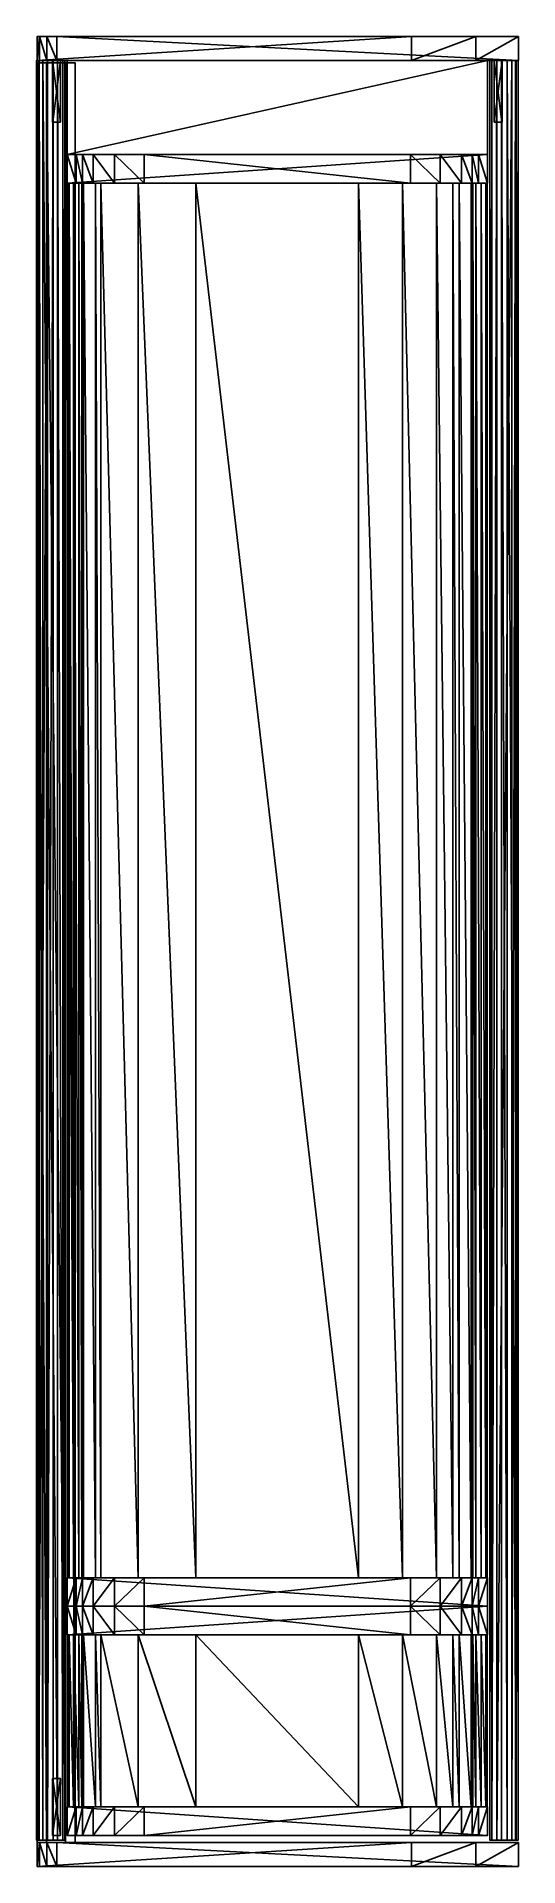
# Model space of a CAD drawing. Extents: x 0 to 101, y -385 to 0.
import ezdxf

# ---------------------------------------------------------------- set-up
doc = ezdxf.new("R2010")
doc.units = 0
doc.layers.add('CINZA', color=253, linetype='CONTINUOUS')

msp = doc.modelspace()

# ---------------------------------------------------------------- linework, layer by layer
at = {"layer": 'CINZA'}
for points in [[(0.08, 0), (0.08, 0, 60), (78.84, 0), (0.08, 0)], [(78.84, 0), (0.08, 0, 60), (92.34, 0, 13.5), (78.84, 0)], [(0.64, -5, 62.1), (0.64, 0, 62.1), (0.08, 0, 60), (0.64, -5, 62.1)], [(0.64, -5, 62.1), (0.08, 0, 60), (0.08, -5, 60), (0.64, -5, 62.1)], [(0.08, -5, 60), (0.08, 0, 60), (0.08, 0), (0.08, -5, 60)], [(0.08, -5, 60), (0.08, 0), (0.08, -5), (0.08, -5, 60)], [(0.08, 0), (0.08, -5), (78.84, 0), (0.08, 0)], [(78.84, 0), (0.08, -5), (78.84, -5), (78.84, 0)], [(2.18, -5, 63.64), (2.18, 0, 63.64), (0.64, 0, 62.1), (2.18, -5, 63.64)], [(2.18, -5, 63.64), (0.64, 0, 62.1), (0.64, -5, 62.1), (2.18, -5, 63.64)], [(4.28, -5, 64.2), (4.28, 0, 64.2), (2.18, 0, 63.64), (4.28, -5, 64.2)], [(4.28, -5, 64.2), (2.18, 0, 63.64), (2.18, -5, 63.64), (4.28, -5, 64.2)], [(101.28, -5, 64.2), (101.28, 0, 64.2), (4.28, 0, 64.2), (101.28, -5, 64.2)], [(101.28, -5, 64.2), (4.28, 0, 64.2), (4.28, -5, 64.2), (101.28, -5, 64.2)], [(78.84, -5), (78.84, 0), (92.34, 0, 13.5), (78.84, -5)], [(78.84, -5), (92.34, 0, 13.5), (92.34, -5, 13.5), (78.84, -5)], [(92.34, -5, 13.5), (92.34, 0, 13.5), (101.28, 0, 64.2), (92.34, -5, 13.5)], [(92.34, -5, 13.5), (101.28, 0, 64.2), (101.28, -5, 64.2), (92.34, -5, 13.5)], [(0.51, -379.41, 63.63), (0.51, -5, 63.63), (0, -5, 62.6), (0.51, -379.41, 63.63)], [(0.51, -379.41, 63.63), (0, -5, 62.6), (0, -379.41, 62.6), (0.51, -379.41, 63.63)], [(0, -5, 62.6), (0, -379.41, 62.6), (0.41, -5, 59.9), (0, -5, 62.6)], [(0, -379.41, 62.6), (0.41, -5, 59.9), (0.41, -379.41, 59.9), (0, -379.41, 62.6)], [(0.08, -5), (0.08, -5, 60), (78.84, -5), (0.08, -5)], [(78.84, -5), (0.08, -5, 60), (92.34, -5, 13.5), (78.84, -5)], [(2.08, -379.92, 63.46), (2.08, -5.5, 63.46), (0.08, -5.5, 60), (2.08, -379.92, 63.46)], [(2.08, -379.92, 63.46), (0.08, -5.5, 60), (0.08, -379.92, 60), (2.08, -379.92, 63.46)], [(0.08, -379.92, 60), (0.08, -5.5, 60), (0.08, -5.5), (0.08, -379.92, 60)], [(0.08, -379.92, 60), (0.08, -5.5), (0.08, -379.92), (0.08, -379.92, 60)], [(0.41, -5, 59.9), (0.41, -379.41, 59.9), (2.3, -5, 60.2), (0.41, -5, 59.9)], [(2.3, -5, 60.2), (0.41, -379.41, 59.9), (2.3, -379.41, 60.2), (2.3, -5, 60.2)], [(1.3, -5, 63.9), (1.3, -379.41, 63.9), (0.51, -5, 63.63), (1.3, -5, 63.9)], [(1.3, -379.41, 63.9), (0.51, -5, 63.63), (0.51, -379.41, 63.63), (1.3, -379.41, 63.9)], [(4.42, -5, 63.11), (4.42, -379.41, 63.11), (1.3, -5, 63.9), (4.42, -5, 63.11)], [(4.42, -379.41, 63.11), (1.3, -5, 63.9), (1.3, -379.41, 63.9), (4.42, -379.41, 63.11)], [(6.08, -379.92, 63.46), (6.08, -5.5, 63.46), (2.08, -5.5, 63.46), (6.08, -379.92, 63.46)], [(6.08, -379.92, 63.46), (2.08, -5.5, 63.46), (2.08, -379.92, 63.46), (6.08, -379.92, 63.46)], [(2.3, -5, 60.2), (2.3, -379.41, 60.2), (2.3, -5, 46.9), (2.3, -5, 60.2)], [(2.3, -5, 46.9), (2.3, -379.41, 60.2), (2.3, -379.41, 46.9), (2.3, -5, 46.9)], [(2.3, -379.41, 46.9), (2.3, -5, 46.9), (3.5, -5, 46.9), (2.3, -379.41, 46.9)], [(2.3, -379.41, 46.9), (3.5, -5, 46.9), (3.5, -379.41, 46.9), (2.3, -379.41, 46.9)], [(3.34, -5, 61.97), (5, -5, 61.97), (3.4, -5, 48.95), (3.34, -5, 61.97)], [(3.4, -18, 48.95), (3.34, -18, 61.97), (3.4, -5, 48.95), (3.4, -18, 48.95)], [(3.4, -5, 48.95), (3.34, -18, 61.97), (3.34, -5, 61.97), (3.4, -5, 48.95)], [(3.34, -18, 61.97), (5, -18, 61.97), (3.34, -5, 61.97), (3.34, -18, 61.97)], [(3.34, -5, 61.97), (5, -18, 61.97), (5, -5, 61.97), (3.34, -5, 61.97)], [(3.4, -5, 48.95), (5, -5, 61.97), (5, -5, 41.97), (3.4, -5, 48.95)], [(5, -18, 41.97), (3.4, -18, 48.95), (5, -5, 41.97), (5, -18, 41.97)], [(5, -5, 41.97), (3.4, -18, 48.95), (3.4, -5, 48.95), (5, -5, 41.97)], [(3.5, -5, 46.9), (3.5, -379.41, 46.9), (3.5, -5, 40.9), (3.5, -5, 46.9)], [(3.5, -5, 40.9), (3.5, -379.41, 46.9), (3.5, -379.41, 40.9), (3.5, -5, 40.9)], [(5.49, -5, 62.4), (5.49, -379.41, 62.4), (4.42, -5, 63.11), (5.49, -5, 62.4)], [(4.42, -5, 63.11), (5.49, -379.41, 62.4), (4.42, -379.41, 63.11), (4.42, -5, 63.11)], [(5, -5, 61.97), (5, -18, 61.97), (5, -5, 41.97), (5, -5, 61.97)], [(5, -18, 61.97), (5, -5, 41.97), (5, -18, 41.97), (5, -18, 61.97)], [(5.9, -5, 61.18), (5.9, -379.41, 61.18), (5.49, -5, 62.4), (5.9, -5, 61.18)], [(5.49, -5, 62.4), (5.9, -379.41, 61.18), (5.49, -379.41, 62.4), (5.49, -5, 62.4)], [(5.9, -379.41, 42.75), (5.9, -5, 42.75), (5.9, -5, 61.18), (5.9, -379.41, 42.75)], [(5.9, -5, 61.18), (5.9, -379.41, 42.75), (5.9, -379.41, 61.18), (5.9, -5, 61.18)], [(8.08, -379.92, 60), (8.08, -5.5, 60), (6.08, -5.5, 63.46), (8.08, -379.92, 60)], [(8.08, -379.92, 60), (6.08, -5.5, 63.46), (6.08, -379.92, 63.46), (8.08, -379.92, 60)], [(6.4, -5, 60.3), (6.4, -24.8, 60.3), (94.8, -5, 60.3), (6.4, -5, 60.3)], [(94.8, -5, 60.3), (6.4, -24.8, 60.3), (94.8, -24.8, 60.3), (94.8, -5, 60.3)], [(8.08, -379.92), (8.08, -5.5), (8.08, -5.5, 60), (8.08, -379.92)], [(8.08, -379.92), (8.08, -5.5, 60), (8.08, -379.92, 60), (8.08, -379.92)], [(95.3, -5, 42.75), (95.3, -379.41, 42.75), (95.3, -5, 61.18), (95.3, -5, 42.75)], [(95.3, -379.41, 42.75), (95.3, -5, 61.18), (95.3, -379.41, 61.18), (95.3, -379.41, 42.75)], [(95.3, -5, 61.18), (95.3, -379.41, 61.18), (95.71, -5, 62.4), (95.3, -5, 61.18)], [(95.71, -5, 62.4), (95.3, -379.41, 61.18), (95.71, -379.41, 62.4), (95.71, -5, 62.4)], [(95.71, -5, 62.4), (95.71, -379.41, 62.4), (96.78, -5, 63.11), (95.71, -5, 62.4)], [(96.78, -5, 63.11), (95.71, -379.41, 62.4), (96.78, -379.41, 63.11), (96.78, -5, 63.11)], [(96.2, -5, 61.97), (97.86, -5, 61.97), (97.8, -5, 48.95), (96.2, -5, 61.97)], [(96.2, -5, 61.97), (97.8, -5, 48.95), (96.2, -5, 41.97), (96.2, -5, 61.97)], [(96.2, -5, 61.97), (96.2, -18, 61.97), (96.2, -5, 41.97), (96.2, -5, 61.97)], [(96.2, -18, 61.97), (96.2, -5, 41.97), (96.2, -18, 41.97), (96.2, -18, 61.97)], [(97.8, -18, 48.95), (96.2, -18, 41.97), (96.2, -5, 41.97), (97.8, -18, 48.95)], [(97.8, -18, 48.95), (96.2, -5, 41.97), (97.8, -5, 48.95), (97.8, -18, 48.95)], [(96.2, -18, 61.97), (97.86, -18, 61.97), (97.86, -5, 61.97), (96.2, -18, 61.97)], [(96.2, -18, 61.97), (97.86, -5, 61.97), (96.2, -5, 61.97), (96.2, -18, 61.97)], [(96.78, -5, 63.11), (96.78, -379.41, 63.11), (99.9, -5, 63.9), (96.78, -5, 63.11)], [(99.9, -5, 63.9), (96.78, -379.41, 63.11), (99.9, -379.41, 63.9), (99.9, -5, 63.9)], [(98.9, -379.41, 46.9), (98.9, -5, 46.9), (97.7, -5, 46.9), (98.9, -379.41, 46.9)], [(97.7, -5, 46.9), (98.9, -379.41, 46.9), (97.7, -379.41, 46.9), (97.7, -5, 46.9)], [(97.7, -5, 46.9), (97.7, -379.41, 46.9), (97.7, -5, 40.9), (97.7, -5, 46.9)], [(97.7, -379.41, 46.9), (97.7, -5, 40.9), (97.7, -379.41, 40.9), (97.7, -379.41, 46.9)], [(97.7, -5, 46.9), (97.7, -5, 40.9), (97.7, -379.41, 46.9), (97.7, -5, 46.9)], [(97.7, -379.41, 46.9), (97.7, -379.41, 40.9), (97.7, -5, 40.9), (97.7, -379.41, 46.9)], [(97.86, -18, 61.97), (97.8, -18, 48.95), (97.8, -5, 48.95), (97.86, -18, 61.97)], [(97.86, -18, 61.97), (97.8, -5, 48.95), (97.86, -5, 61.97), (97.86, -18, 61.97)], [(100.79, -379.41, 59.9), (100.79, -5, 59.9), (98.9, -5, 60.2), (100.79, -379.41, 59.9)], [(98.9, -5, 60.2), (100.79, -379.41, 59.9), (98.9, -379.41, 60.2), (98.9, -5, 60.2)], [(98.9, -5, 60.2), (98.9, -379.41, 60.2), (98.9, -5, 46.9), (98.9, -5, 60.2)], [(98.9, -5, 46.9), (98.9, -379.41, 60.2), (98.9, -379.41, 46.9), (98.9, -5, 46.9)], [(99.9, -379.41, 63.9), (99.9, -5, 63.9), (100.69, -5, 63.63), (99.9, -379.41, 63.9)], [(100.69, -5, 63.63), (99.9, -379.41, 63.9), (100.69, -379.41, 63.63), (100.69, -5, 63.63)], [(100.69, -379.41, 63.63), (100.69, -5, 63.63), (101.2, -5, 62.6), (100.69, -379.41, 63.63)], [(101.2, -5, 62.6), (100.69, -379.41, 63.63), (101.2, -379.41, 62.6), (101.2, -5, 62.6)], [(101.2, -5, 62.6), (101.2, -379.41, 62.6), (100.79, -5, 59.9), (101.2, -5, 62.6)], [(100.79, -5, 59.9), (101.2, -379.41, 62.6), (100.79, -379.41, 59.9), (100.79, -5, 59.9)], [(5, -18, 61.97), (3.34, -18, 61.97), (5, -18, 41.97), (5, -18, 61.97)], [(5, -18, 41.97), (3.34, -18, 61.97), (3.4, -18, 48.95), (5, -18, 41.97)], [(97.86, -18, 61.97), (96.2, -18, 61.97), (96.2, -18, 41.97), (97.86, -18, 61.97)], [(97.86, -18, 61.97), (96.2, -18, 41.97), (97.8, -18, 48.95), (97.86, -18, 61.97)], [(6.4, -24.8, 54.2), (94.8, -24.8, 54.2), (92.86, -24.8, 40.37), (6.4, -24.8, 54.2)], [(92.86, -24.8, 40.37), (6.4, -24.8, 54.2), (8.34, -24.8, 40.37), (92.86, -24.8, 40.37)], [(94.8, -24.8, 60.3), (6.4, -24.8, 60.3), (6.4, -24.8, 54.2), (94.8, -24.8, 60.3)], [(94.8, -24.8, 60.3), (6.4, -24.8, 54.2), (94.8, -24.8, 54.2), (94.8, -24.8, 60.3)], [(8.34, -24.8, 40.37), (8.34, -30.8, 40.37), (6.4, -24.8, 54.2), (8.34, -24.8, 40.37)], [(6.4, -24.8, 54.2), (8.34, -30.8, 40.37), (6.4, -30.8, 54.2), (6.4, -24.8, 54.2)], [(6.4, -30.8, 54.2), (6.4, -24.8, 54.2), (6.4, -24.8, 60.3), (6.4, -30.8, 54.2)], [(6.4, -30.8, 54.2), (6.4, -24.8, 60.3), (6.4, -30.8, 60.3), (6.4, -30.8, 54.2)], [(6.4, -24.8, 60.3), (6.4, -30.8, 60.3), (94.8, -24.8, 60.3), (6.4, -24.8, 60.3)], [(94.8, -24.8, 60.3), (6.4, -30.8, 60.3), (94.8, -30.8, 60.3), (94.8, -24.8, 60.3)], [(92.86, -24.8, 40.37), (8.34, -24.8, 40.37), (9.63, -24.8, 31.2), (92.86, -24.8, 40.37)], [(9.63, -30.8, 31.2), (9.63, -24.8, 31.2), (8.34, -24.8, 40.37), (9.63, -30.8, 31.2)], [(9.63, -30.8, 31.2), (8.34, -24.8, 40.37), (8.34, -30.8, 40.37), (9.63, -30.8, 31.2)], [(9.63, -24.8, 31.2), (92.86, -24.8, 40.37), (91.57, -24.8, 31.2), (9.63, -24.8, 31.2)], [(11.91, -24.8, 23.71), (11.91, -30.8, 23.71), (9.63, -24.8, 31.2), (11.91, -24.8, 23.71)], [(9.63, -24.8, 31.2), (11.91, -30.8, 23.71), (9.63, -30.8, 31.2), (9.63, -24.8, 31.2)], [(9.63, -24.8, 31.2), (91.57, -24.8, 31.2), (89.29, -24.8, 23.71), (9.63, -24.8, 31.2)], [(9.63, -24.8, 31.2), (89.29, -24.8, 23.71), (11.91, -24.8, 23.71), (9.63, -24.8, 31.2)], [(16.37, -24.8, 17.28), (16.37, -30.8, 17.28), (11.91, -24.8, 23.71), (16.37, -24.8, 17.28)], [(11.91, -24.8, 23.71), (16.37, -30.8, 17.28), (11.91, -30.8, 23.71), (11.91, -24.8, 23.71)], [(89.29, -24.8, 23.71), (11.91, -24.8, 23.71), (84.83, -24.8, 17.28), (89.29, -24.8, 23.71)], [(11.91, -24.8, 23.71), (84.83, -24.8, 17.28), (16.37, -24.8, 17.28), (11.91, -24.8, 23.71)], [(22.6, -24.8, 12.54), (22.6, -30.8, 12.54), (16.37, -24.8, 17.28), (22.6, -24.8, 12.54)], [(16.37, -24.8, 17.28), (22.6, -30.8, 12.54), (16.37, -30.8, 17.28), (16.37, -24.8, 17.28)], [(16.37, -24.8, 17.28), (84.83, -24.8, 17.28), (78.6, -24.8, 12.54), (16.37, -24.8, 17.28)], [(16.37, -24.8, 17.28), (78.6, -24.8, 12.54), (22.6, -24.8, 12.54), (16.37, -24.8, 17.28)], [(78.6, -24.8, 12.54), (78.6, -30.8, 12.54), (22.6, -24.8, 12.54), (78.6, -24.8, 12.54)], [(22.6, -24.8, 12.54), (78.6, -30.8, 12.54), (22.6, -30.8, 12.54), (22.6, -24.8, 12.54)], [(84.83, -24.8, 17.28), (84.83, -30.8, 17.28), (78.6, -24.8, 12.54), (84.83, -24.8, 17.28)], [(78.6, -24.8, 12.54), (84.83, -30.8, 17.28), (78.6, -30.8, 12.54), (78.6, -24.8, 12.54)], [(89.29, -24.8, 23.71), (89.29, -30.8, 23.71), (84.83, -24.8, 17.28), (89.29, -24.8, 23.71)], [(84.83, -24.8, 17.28), (89.29, -30.8, 23.71), (84.83, -30.8, 17.28), (84.83, -24.8, 17.28)], [(91.57, -24.8, 31.2), (91.57, -30.8, 31.2), (89.29, -24.8, 23.71), (91.57, -24.8, 31.2)], [(89.29, -24.8, 23.71), (91.57, -30.8, 31.2), (89.29, -30.8, 23.71), (89.29, -24.8, 23.71)], [(92.86, -24.8, 40.37), (92.86, -30.8, 40.37), (91.57, -24.8, 31.2), (92.86, -24.8, 40.37)], [(91.57, -24.8, 31.2), (92.86, -30.8, 40.37), (91.57, -30.8, 31.2), (91.57, -24.8, 31.2)], [(94.8, -24.8, 54.2), (94.8, -30.8, 54.2), (92.86, -24.8, 40.37), (94.8, -24.8, 54.2)], [(92.86, -24.8, 40.37), (94.8, -30.8, 54.2), (92.86, -30.8, 40.37), (92.86, -24.8, 40.37)], [(94.8, -24.8, 60.3), (94.8, -30.8, 60.3), (94.8, -24.8, 54.2), (94.8, -24.8, 60.3)], [(94.8, -24.8, 54.2), (94.8, -30.8, 60.3), (94.8, -30.8, 54.2), (94.8, -24.8, 54.2)], [(94.8, -30.8, 54.2), (6.4, -30.8, 54.2), (92.86, -30.8, 40.37), (94.8, -30.8, 54.2)], [(92.86, -30.8, 40.37), (6.4, -30.8, 54.2), (8.34, -30.8, 40.37), (92.86, -30.8, 40.37)], [(94.8, -30.8, 60.3), (6.4, -30.8, 60.3), (6.4, -30.8, 54.2), (94.8, -30.8, 60.3)], [(94.8, -30.8, 60.3), (6.4, -30.8, 54.2), (94.8, -30.8, 54.2), (94.8, -30.8, 60.3)], [(6.83, -30.8, 59.27), (6.83, -324.2, 59.27), (6.48, -30.8, 58.08), (6.83, -30.8, 59.27)], [(6.48, -30.8, 58.08), (6.83, -324.2, 59.27), (6.48, -324.2, 58.08), (6.48, -30.8, 58.08)], [(6.48, -30.8, 58.08), (6.48, -324.2, 58.08), (6.61, -30.8, 57.09), (6.48, -30.8, 58.08)], [(6.61, -30.8, 57.09), (6.48, -324.2, 58.08), (6.61, -324.2, 57.09), (6.61, -30.8, 57.09)], [(7.76, -30.8, 59.77), (7.76, -324.2, 59.77), (6.83, -30.8, 59.27), (7.76, -30.8, 59.77)], [(6.83, -30.8, 59.27), (7.76, -324.2, 59.77), (6.83, -324.2, 59.27), (6.83, -30.8, 59.27)], [(8.89, -30.8, 59.91), (8.89, -324.2, 59.91), (7.76, -30.8, 59.77), (8.89, -30.8, 59.91)], [(7.76, -30.8, 59.77), (8.89, -324.2, 59.91), (7.76, -324.2, 59.77), (7.76, -30.8, 59.77)], [(92.86, -30.8, 40.37), (8.34, -30.8, 40.37), (9.63, -30.8, 31.2), (92.86, -30.8, 40.37)], [(9.49, -324.2, 59.71), (9.49, -30.8, 59.71), (8.89, -30.8, 59.91), (9.49, -324.2, 59.71)], [(9.49, -324.2, 59.71), (8.89, -30.8, 59.91), (8.89, -324.2, 59.91), (9.49, -324.2, 59.71)], [(9.88, -324.2, 59.04), (9.88, -30.8, 59.04), (9.49, -30.8, 59.71), (9.88, -324.2, 59.04)], [(9.88, -324.2, 59.04), (9.49, -30.8, 59.71), (9.49, -324.2, 59.71), (9.88, -324.2, 59.04)], [(92.86, -30.8, 40.37), (9.63, -30.8, 31.2), (91.57, -30.8, 31.2), (92.86, -30.8, 40.37)], [(91.57, -30.8, 31.2), (9.63, -30.8, 31.2), (89.29, -30.8, 23.71), (91.57, -30.8, 31.2)], [(89.29, -30.8, 23.71), (9.63, -30.8, 31.2), (11.91, -30.8, 23.71), (89.29, -30.8, 23.71)], [(12.36, -324.2, 40.79), (12.36, -30.8, 40.79), (9.88, -30.8, 59.04), (12.36, -324.2, 40.79)], [(12.36, -324.2, 40.79), (9.88, -30.8, 59.04), (9.88, -324.2, 59.04), (12.36, -324.2, 40.79)], [(12.36, -324.2, 40.79), (9.88, -30.8, 59.04), (12.36, -30.8, 40.79), (12.36, -324.2, 40.79)], [(12.36, -324.2, 40.79), (9.88, -324.2, 59.04), (9.88, -30.8, 59.04), (12.36, -324.2, 40.79)], [(89.29, -30.8, 23.71), (11.91, -30.8, 23.71), (84.83, -30.8, 17.28), (89.29, -30.8, 23.71)], [(84.83, -30.8, 17.28), (11.91, -30.8, 23.71), (16.37, -30.8, 17.28), (84.83, -30.8, 17.28)], [(13.49, -324.2, 28.03), (13.49, -30.8, 28.02), (12.36, -30.8, 40.79), (13.49, -324.2, 28.03)], [(13.49, -324.2, 28.03), (12.36, -30.8, 40.79), (12.36, -324.2, 40.79), (13.49, -324.2, 28.03)], [(13.49, -324.2, 28.03), (12.36, -30.8, 40.79), (13.49, -30.8, 28.02), (13.49, -324.2, 28.03)], [(13.49, -324.2, 28.03), (12.36, -324.2, 40.79), (12.36, -30.8, 40.79), (13.49, -324.2, 28.03)], [(21.38, -324.2, 17.94), (21.38, -30.8, 17.94), (13.49, -30.8, 28.02), (21.38, -324.2, 17.94)], [(21.38, -324.2, 17.94), (13.49, -30.8, 28.02), (13.49, -324.2, 28.03), (21.38, -324.2, 17.94)], [(21.38, -324.2, 17.94), (13.49, -30.8, 28.02), (21.38, -30.8, 17.94), (21.38, -324.2, 17.94)], [(21.38, -324.2, 17.94), (13.49, -324.2, 28.03), (13.49, -30.8, 28.02), (21.38, -324.2, 17.94)], [(84.83, -30.8, 17.28), (16.37, -30.8, 17.28), (78.6, -30.8, 12.54), (84.83, -30.8, 17.28)], [(78.6, -30.8, 12.54), (16.37, -30.8, 17.28), (22.6, -30.8, 12.54), (78.6, -30.8, 12.54)], [(33.5, -324.2, 13.79), (33.5, -30.8, 13.79), (21.38, -30.8, 17.94), (33.5, -324.2, 13.79)], [(33.5, -324.2, 13.79), (21.38, -30.8, 17.94), (21.38, -324.2, 17.94), (33.5, -324.2, 13.79)], [(33.5, -324.2, 13.79), (21.38, -324.2, 17.94), (21.38, -30.8, 17.94), (33.5, -324.2, 13.79)], [(33.5, -324.2, 13.79), (21.38, -30.8, 17.94), (33.5, -30.8, 13.79), (33.5, -324.2, 13.79)], [(67.7, -324.2, 13.79), (67.7, -30.8, 13.79), (33.5, -30.8, 13.79), (67.7, -324.2, 13.79)], [(67.7, -324.2, 13.79), (33.5, -30.8, 13.79), (33.5, -324.2, 13.79), (67.7, -324.2, 13.79)], [(67.7, -324.2, 13.79), (33.5, -30.8, 13.79), (67.7, -30.8, 13.79), (67.7, -324.2, 13.79)], [(67.7, -324.2, 13.79), (33.5, -324.2, 13.79), (33.5, -30.8, 13.79), (67.7, -324.2, 13.79)], [(76.91, -324.2, 16.03), (76.91, -30.8, 16.03), (67.7, -30.8, 13.79), (76.91, -324.2, 16.03)], [(76.91, -324.2, 16.03), (67.7, -30.8, 13.79), (67.7, -324.2, 13.79), (76.91, -324.2, 16.03)], [(76.91, -324.2, 16.03), (67.7, -30.8, 13.79), (76.91, -30.8, 16.03), (76.91, -324.2, 16.03)], [(76.91, -324.2, 16.03), (67.7, -324.2, 13.79), (67.7, -30.8, 13.79), (76.91, -324.2, 16.03)], [(84.05, -324.2, 22.27), (84.05, -30.8, 22.27), (76.91, -30.8, 16.03), (84.05, -324.2, 22.27)], [(84.05, -324.2, 22.27), (76.91, -30.8, 16.03), (76.91, -324.2, 16.03), (84.05, -324.2, 22.27)], [(84.05, -324.2, 22.27), (76.91, -30.8, 16.03), (84.05, -30.8, 22.27), (84.05, -324.2, 22.27)], [(84.05, -324.2, 22.27), (76.91, -324.2, 16.03), (76.91, -30.8, 16.03), (84.05, -324.2, 22.27)], [(87.52, -324.2, 31.09), (87.52, -30.8, 31.09), (84.05, -30.8, 22.27), (87.52, -324.2, 31.09)], [(87.52, -324.2, 31.09), (84.05, -30.8, 22.27), (84.05, -324.2, 22.27), (87.52, -324.2, 31.09)], [(87.52, -324.2, 31.09), (84.05, -30.8, 22.27), (87.52, -30.8, 31.09), (87.52, -324.2, 31.09)], [(87.52, -324.2, 31.09), (84.05, -324.2, 22.27), (84.05, -30.8, 22.27), (87.52, -324.2, 31.09)], [(88.84, -324.2, 40.79), (88.84, -30.8, 40.79), (87.52, -30.8, 31.09), (88.84, -324.2, 40.79)], [(88.84, -324.2, 40.79), (87.52, -30.8, 31.09), (87.52, -324.2, 31.09), (88.84, -324.2, 40.79)], [(88.84, -324.2, 40.79), (87.52, -30.8, 31.09), (88.84, -30.8, 40.79), (88.84, -324.2, 40.79)], [(88.84, -324.2, 40.79), (87.52, -324.2, 31.09), (87.52, -30.8, 31.09), (88.84, -324.2, 40.79)], [(91.32, -324.2, 59.04), (91.32, -30.8, 59.04), (88.84, -30.8, 40.79), (91.32, -324.2, 59.04)], [(91.32, -324.2, 59.04), (88.84, -30.8, 40.79), (88.84, -324.2, 40.79), (91.32, -324.2, 59.04)], [(91.32, -324.2, 59.04), (88.84, -324.2, 40.79), (88.84, -30.8, 40.79), (91.32, -324.2, 59.04)], [(91.32, -324.2, 59.04), (88.84, -30.8, 40.79), (91.32, -30.8, 59.04), (91.32, -324.2, 59.04)], [(91.71, -324.2, 59.71), (91.71, -30.8, 59.71), (91.32, -30.8, 59.04), (91.71, -324.2, 59.71)], [(91.71, -324.2, 59.71), (91.32, -30.8, 59.04), (91.32, -324.2, 59.04), (91.71, -324.2, 59.71)], [(92.31, -324.2, 59.91), (92.31, -30.8, 59.91), (91.71, -30.8, 59.71), (92.31, -324.2, 59.91)], [(92.31, -324.2, 59.91), (91.71, -30.8, 59.71), (91.71, -324.2, 59.71), (92.31, -324.2, 59.91)], [(93.44, -30.8, 59.77), (93.44, -324.2, 59.77), (92.31, -30.8, 59.91), (93.44, -30.8, 59.77)], [(92.31, -30.8, 59.91), (93.44, -324.2, 59.77), (92.31, -324.2, 59.91), (92.31, -30.8, 59.91)], [(94.43, -324.2, 59.19), (94.43, -30.8, 59.19), (93.44, -30.8, 59.77), (94.43, -324.2, 59.19)], [(94.43, -324.2, 59.19), (93.44, -30.8, 59.77), (93.44, -324.2, 59.77), (94.43, -324.2, 59.19)], [(94.72, -30.8, 58.08), (94.72, -324.2, 58.08), (94.43, -30.8, 59.19), (94.72, -30.8, 58.08)], [(94.43, -30.8, 59.19), (94.72, -324.2, 58.08), (94.43, -324.2, 59.19), (94.43, -30.8, 59.19)], [(94.59, -324.2, 57.09), (94.59, -30.8, 57.09), (94.72, -30.8, 58.08), (94.59, -324.2, 57.09)], [(94.72, -30.8, 58.08), (94.59, -324.2, 57.09), (94.72, -324.2, 58.08), (94.72, -30.8, 58.08)], [(6.4, -324.2, 54.2), (94.8, -324.2, 54.2), (92.86, -324.2, 40.37), (6.4, -324.2, 54.2)], [(6.4, -324.2, 54.2), (92.86, -324.2, 40.37), (8.34, -324.2, 40.37), (6.4, -324.2, 54.2)], [(6.4, -324.2, 60.3), (94.8, -324.2, 60.3), (6.4, -324.2, 54.2), (6.4, -324.2, 60.3)], [(6.4, -324.2, 54.2), (94.8, -324.2, 60.3), (94.8, -324.2, 54.2), (6.4, -324.2, 54.2)], [(8.34, -324.2, 40.37), (8.34, -330.2, 40.37), (6.4, -330.2, 54.2), (8.34, -324.2, 40.37)], [(8.34, -324.2, 40.37), (6.4, -330.2, 54.2), (6.4, -324.2, 54.2), (8.34, -324.2, 40.37)], [(6.4, -330.2, 54.2), (6.4, -324.2, 54.2), (6.4, -330.2, 60.3), (6.4, -330.2, 54.2)], [(6.4, -330.2, 60.3), (6.4, -324.2, 54.2), (6.4, -324.2, 60.3), (6.4, -330.2, 60.3)], [(6.4, -324.2, 60.3), (6.4, -330.2, 60.3), (94.8, -330.2, 60.3), (6.4, -324.2, 60.3)], [(6.4, -324.2, 60.3), (94.8, -330.2, 60.3), (94.8, -324.2, 60.3), (6.4, -324.2, 60.3)], [(8.34, -324.2, 40.37), (92.86, -324.2, 40.37), (9.63, -324.2, 31.2), (8.34, -324.2, 40.37)], [(9.63, -330.2, 31.2), (9.63, -324.2, 31.2), (8.34, -330.2, 40.37), (9.63, -330.2, 31.2)], [(8.34, -330.2, 40.37), (9.63, -324.2, 31.2), (8.34, -324.2, 40.37), (8.34, -330.2, 40.37)], [(9.63, -324.2, 31.2), (92.86, -324.2, 40.37), (91.57, -324.2, 31.2), (9.63, -324.2, 31.2)], [(11.91, -324.2, 23.71), (11.91, -330.2, 23.71), (9.63, -330.2, 31.2), (11.91, -324.2, 23.71)], [(11.91, -324.2, 23.71), (9.63, -330.2, 31.2), (9.63, -324.2, 31.2), (11.91, -324.2, 23.71)], [(9.63, -324.2, 31.2), (91.57, -324.2, 31.2), (89.29, -324.2, 23.71), (9.63, -324.2, 31.2)], [(9.63, -324.2, 31.2), (89.29, -324.2, 23.71), (11.91, -324.2, 23.71), (9.63, -324.2, 31.2)], [(16.37, -324.2, 17.28), (16.37, -330.2, 17.28), (11.91, -330.2, 23.71), (16.37, -324.2, 17.28)], [(16.37, -324.2, 17.28), (11.91, -330.2, 23.71), (11.91, -324.2, 23.71), (16.37, -324.2, 17.28)], [(11.91, -324.2, 23.71), (89.29, -324.2, 23.71), (84.83, -324.2, 17.28), (11.91, -324.2, 23.71)], [(11.91, -324.2, 23.71), (84.83, -324.2, 17.28), (16.37, -324.2, 17.28), (11.91, -324.2, 23.71)], [(22.6, -324.2, 12.54), (22.6, -330.2, 12.54), (16.37, -330.2, 17.28), (22.6, -324.2, 12.54)], [(22.6, -324.2, 12.54), (16.37, -330.2, 17.28), (16.37, -324.2, 17.28), (22.6, -324.2, 12.54)], [(16.37, -324.2, 17.28), (84.83, -324.2, 17.28), (78.6, -324.2, 12.54), (16.37, -324.2, 17.28)], [(16.37, -324.2, 17.28), (78.6, -324.2, 12.54), (22.6, -324.2, 12.54), (16.37, -324.2, 17.28)], [(78.6, -324.2, 12.54), (78.6, -330.2, 12.54), (22.6, -330.2, 12.54), (78.6, -324.2, 12.54)], [(78.6, -324.2, 12.54), (22.6, -330.2, 12.54), (22.6, -324.2, 12.54), (78.6, -324.2, 12.54)], [(84.83, -324.2, 17.28), (84.83, -330.2, 17.28), (78.6, -330.2, 12.54), (84.83, -324.2, 17.28)], [(84.83, -324.2, 17.28), (78.6, -330.2, 12.54), (78.6, -324.2, 12.54), (84.83, -324.2, 17.28)], [(89.29, -324.2, 23.71), (89.29, -330.2, 23.71), (84.83, -330.2, 17.28), (89.29, -324.2, 23.71)], [(89.29, -324.2, 23.71), (84.83, -330.2, 17.28), (84.83, -324.2, 17.28), (89.29, -324.2, 23.71)], [(91.57, -324.2, 31.2), (91.57, -330.2, 31.2), (89.29, -330.2, 23.71), (91.57, -324.2, 31.2)], [(91.57, -324.2, 31.2), (89.29, -330.2, 23.71), (89.29, -324.2, 23.71), (91.57, -324.2, 31.2)], [(92.86, -324.2, 40.37), (92.86, -330.2, 40.37), (91.57, -330.2, 31.2), (92.86, -324.2, 40.37)], [(92.86, -324.2, 40.37), (91.57, -330.2, 31.2), (91.57, -324.2, 31.2), (92.86, -324.2, 40.37)], [(94.8, -324.2, 54.2), (94.8, -330.2, 54.2), (92.86, -330.2, 40.37), (94.8, -324.2, 54.2)], [(94.8, -324.2, 54.2), (92.86, -330.2, 40.37), (92.86, -324.2, 40.37), (94.8, -324.2, 54.2)], [(94.8, -324.2, 60.3), (94.8, -330.2, 60.3), (94.8, -330.2, 54.2), (94.8, -324.2, 60.3)], [(94.8, -324.2, 60.3), (94.8, -330.2, 54.2), (94.8, -324.2, 54.2), (94.8, -324.2, 60.3)], [(6.4, -330.2, 54.2), (94.8, -330.2, 54.2), (92.86, -330.2, 40.37), (6.4, -330.2, 54.2)], [(6.4, -330.2, 54.2), (92.86, -330.2, 40.37), (8.34, -330.2, 40.37), (6.4, -330.2, 54.2)], [(6.4, -330.2, 54.2), (94.8, -330.2, 54.2), (92.86, -330.2, 40.37), (6.4, -330.2, 54.2)], [(6.4, -330.2, 54.2), (92.86, -330.2, 40.37), (8.34, -330.2, 40.37), (6.4, -330.2, 54.2)], [(94.8, -330.2, 60.3), (6.4, -330.2, 60.3), (6.4, -330.2, 54.2), (94.8, -330.2, 60.3)], [(94.8, -330.2, 60.3), (6.4, -330.2, 54.2), (94.8, -330.2, 54.2), (94.8, -330.2, 60.3)], [(94.8, -330.2, 60.3), (6.4, -330.2, 60.3), (6.4, -330.2, 54.2), (94.8, -330.2, 60.3)], [(94.8, -330.2, 60.3), (6.4, -330.2, 54.2), (94.8, -330.2, 54.2), (94.8, -330.2, 60.3)], [(8.34, -330.2, 40.37), (8.34, -336.2, 40.37), (6.4, -330.2, 54.2), (8.34, -330.2, 40.37)], [(6.4, -330.2, 54.2), (8.34, -336.2, 40.37), (6.4, -336.2, 54.2), (6.4, -330.2, 54.2)], [(6.4, -336.2, 54.2), (6.4, -330.2, 54.2), (6.4, -330.2, 60.3), (6.4, -336.2, 54.2)], [(6.4, -336.2, 54.2), (6.4, -330.2, 60.3), (6.4, -336.2, 60.3), (6.4, -336.2, 54.2)], [(6.4, -330.2, 60.3), (6.4, -336.2, 60.3), (94.8, -330.2, 60.3), (6.4, -330.2, 60.3)], [(94.8, -330.2, 60.3), (6.4, -336.2, 60.3), (94.8, -336.2, 60.3), (94.8, -330.2, 60.3)], [(92.86, -330.2, 40.37), (8.34, -330.2, 40.37), (9.63, -330.2, 31.2), (92.86, -330.2, 40.37)], [(92.86, -330.2, 40.37), (8.34, -330.2, 40.37), (9.63, -330.2, 31.2), (92.86, -330.2, 40.37)], [(9.63, -336.2, 31.2), (9.63, -330.2, 31.2), (8.34, -330.2, 40.37), (9.63, -336.2, 31.2)], [(9.63, -336.2, 31.2), (8.34, -330.2, 40.37), (8.34, -336.2, 40.37), (9.63, -336.2, 31.2)], [(92.86, -330.2, 40.37), (9.63, -330.2, 31.2), (91.57, -330.2, 31.2), (92.86, -330.2, 40.37)], [(92.86, -330.2, 40.37), (9.63, -330.2, 31.2), (91.57, -330.2, 31.2), (92.86, -330.2, 40.37)], [(11.91, -330.2, 23.71), (11.91, -336.2, 23.71), (9.63, -330.2, 31.2), (11.91, -330.2, 23.71)], [(9.63, -330.2, 31.2), (11.91, -336.2, 23.71), (9.63, -336.2, 31.2), (9.63, -330.2, 31.2)], [(91.57, -330.2, 31.2), (9.63, -330.2, 31.2), (89.29, -330.2, 23.71), (91.57, -330.2, 31.2)], [(89.29, -330.2, 23.71), (9.63, -330.2, 31.2), (11.91, -330.2, 23.71), (89.29, -330.2, 23.71)], [(91.57, -330.2, 31.2), (9.63, -330.2, 31.2), (89.29, -330.2, 23.71), (91.57, -330.2, 31.2)], [(89.29, -330.2, 23.71), (9.63, -330.2, 31.2), (11.91, -330.2, 23.71), (89.29, -330.2, 23.71)], [(16.37, -330.2, 17.28), (16.37, -336.2, 17.28), (11.91, -330.2, 23.71), (16.37, -330.2, 17.28)], [(11.91, -330.2, 23.71), (16.37, -336.2, 17.28), (11.91, -336.2, 23.71), (11.91, -330.2, 23.71)], [(89.29, -330.2, 23.71), (11.91, -330.2, 23.71), (84.83, -330.2, 17.28), (89.29, -330.2, 23.71)], [(84.83, -330.2, 17.28), (11.91, -330.2, 23.71), (16.37, -330.2, 17.28), (84.83, -330.2, 17.28)], [(89.29, -330.2, 23.71), (11.91, -330.2, 23.71), (84.83, -330.2, 17.28), (89.29, -330.2, 23.71)], [(84.83, -330.2, 17.28), (11.91, -330.2, 23.71), (16.37, -330.2, 17.28), (84.83, -330.2, 17.28)], [(22.6, -330.2, 12.54), (22.6, -336.2, 12.54), (16.37, -330.2, 17.28), (22.6, -330.2, 12.54)], [(16.37, -330.2, 17.28), (22.6, -336.2, 12.54), (16.37, -336.2, 17.28), (16.37, -330.2, 17.28)], [(84.83, -330.2, 17.28), (16.37, -330.2, 17.28), (78.6, -330.2, 12.54), (84.83, -330.2, 17.28)], [(78.6, -330.2, 12.54), (16.37, -330.2, 17.28), (22.6, -330.2, 12.54), (78.6, -330.2, 12.54)], [(84.83, -330.2, 17.28), (16.37, -330.2, 17.28), (78.6, -330.2, 12.54), (84.83, -330.2, 17.28)], [(78.6, -330.2, 12.54), (16.37, -330.2, 17.28), (22.6, -330.2, 12.54), (78.6, -330.2, 12.54)], [(78.6, -330.2, 12.54), (78.6, -336.2, 12.54), (22.6, -330.2, 12.54), (78.6, -330.2, 12.54)], [(22.6, -330.2, 12.54), (78.6, -336.2, 12.54), (22.6, -336.2, 12.54), (22.6, -330.2, 12.54)], [(84.83, -330.2, 17.28), (84.83, -336.2, 17.28), (78.6, -330.2, 12.54), (84.83, -330.2, 17.28)], [(78.6, -330.2, 12.54), (84.83, -336.2, 17.28), (78.6, -336.2, 12.54), (78.6, -330.2, 12.54)], [(89.29, -330.2, 23.71), (89.29, -336.2, 23.71), (84.83, -330.2, 17.28), (89.29, -330.2, 23.71)], [(84.83, -330.2, 17.28), (89.29, -336.2, 23.71), (84.83, -336.2, 17.28), (84.83, -330.2, 17.28)], [(91.57, -330.2, 31.2), (91.57, -336.2, 31.2), (89.29, -330.2, 23.71), (91.57, -330.2, 31.2)], [(89.29, -330.2, 23.71), (91.57, -336.2, 31.2), (89.29, -336.2, 23.71), (89.29, -330.2, 23.71)], [(92.86, -330.2, 40.37), (92.86, -336.2, 40.37), (91.57, -330.2, 31.2), (92.86, -330.2, 40.37)], [(91.57, -330.2, 31.2), (92.86, -336.2, 40.37), (91.57, -336.2, 31.2), (91.57, -330.2, 31.2)], [(94.8, -330.2, 54.2), (94.8, -336.2, 54.2), (92.86, -330.2, 40.37), (94.8, -330.2, 54.2)], [(92.86, -330.2, 40.37), (94.8, -336.2, 54.2), (92.86, -336.2, 40.37), (92.86, -330.2, 40.37)], [(94.8, -330.2, 60.3), (94.8, -336.2, 60.3), (94.8, -330.2, 54.2), (94.8, -330.2, 60.3)], [(94.8, -330.2, 54.2), (94.8, -336.2, 60.3), (94.8, -336.2, 54.2), (94.8, -330.2, 54.2)], [(94.8, -336.2, 54.2), (6.4, -336.2, 54.2), (92.86, -336.2, 40.37), (94.8, -336.2, 54.2)], [(92.86, -336.2, 40.37), (6.4, -336.2, 54.2), (8.34, -336.2, 40.37), (92.86, -336.2, 40.37)], [(94.8, -336.2, 60.3), (6.4, -336.2, 60.3), (6.4, -336.2, 54.2), (94.8, -336.2, 60.3)], [(94.8, -336.2, 60.3), (6.4, -336.2, 54.2), (94.8, -336.2, 54.2), (94.8, -336.2, 60.3)], [(6.83, -336.2, 59.27), (6.83, -372.41, 59.27), (6.48, -336.2, 58.08), (6.83, -336.2, 59.27)], [(6.48, -336.2, 58.08), (6.83, -372.41, 59.27), (6.48, -372.41, 58.08), (6.48, -336.2, 58.08)], [(6.48, -336.2, 58.08), (6.48, -372.41, 58.08), (6.61, -336.2, 57.09), (6.48, -336.2, 58.08)], [(6.61, -336.2, 57.09), (6.48, -372.41, 58.08), (6.61, -372.41, 57.09), (6.61, -336.2, 57.09)], [(7.76, -336.2, 59.77), (7.76, -372.41, 59.77), (6.83, -336.2, 59.27), (7.76, -336.2, 59.77)], [(6.83, -336.2, 59.27), (7.76, -372.41, 59.77), (6.83, -372.41, 59.27), (6.83, -336.2, 59.27)], [(8.89, -336.2, 59.91), (8.89, -372.41, 59.91), (7.76, -336.2, 59.77), (8.89, -336.2, 59.91)], [(7.76, -336.2, 59.77), (8.89, -372.41, 59.91), (7.76, -372.41, 59.77), (7.76, -336.2, 59.77)], [(92.86, -336.2, 40.37), (8.34, -336.2, 40.37), (9.63, -336.2, 31.2), (92.86, -336.2, 40.37)], [(9.49, -372.41, 59.71), (9.49, -336.2, 59.71), (8.89, -336.2, 59.91), (9.49, -372.41, 59.71)], [(9.49, -372.41, 59.71), (8.89, -336.2, 59.91), (8.89, -372.41, 59.91), (9.49, -372.41, 59.71)], [(9.88, -372.41, 59.04), (9.88, -336.2, 59.04), (9.49, -336.2, 59.71), (9.88, -372.41, 59.04)], [(9.88, -372.41, 59.04), (9.49, -336.2, 59.71), (9.49, -372.41, 59.71), (9.88, -372.41, 59.04)], [(92.86, -336.2, 40.37), (9.63, -336.2, 31.2), (91.57, -336.2, 31.2), (92.86, -336.2, 40.37)], [(91.57, -336.2, 31.2), (9.63, -336.2, 31.2), (89.29, -336.2, 23.71), (91.57, -336.2, 31.2)], [(89.29, -336.2, 23.71), (9.63, -336.2, 31.2), (11.91, -336.2, 23.71), (89.29, -336.2, 23.71)], [(12.36, -372.41, 40.79), (12.36, -336.2, 40.79), (9.88, -336.2, 59.04), (12.36, -372.41, 40.79)], [(12.36, -372.41, 40.79), (9.88, -336.2, 59.04), (9.88, -372.41, 59.04), (12.36, -372.41, 40.79)], [(12.36, -372.41, 40.79), (9.88, -336.2, 59.04), (12.36, -336.2, 40.79), (12.36, -372.41, 40.79)], [(12.36, -372.41, 40.79), (9.88, -372.41, 59.04), (9.88, -336.2, 59.04), (12.36, -372.41, 40.79)], [(89.29, -336.2, 23.71), (11.91, -336.2, 23.71), (84.83, -336.2, 17.28), (89.29, -336.2, 23.71)], [(84.83, -336.2, 17.28), (11.91, -336.2, 23.71), (16.37, -336.2, 17.28), (84.83, -336.2, 17.28)], [(13.49, -372.41, 28.03), (13.49, -336.2, 28.02), (12.36, -336.2, 40.79), (13.49, -372.41, 28.03)], [(13.49, -372.41, 28.03), (12.36, -336.2, 40.79), (12.36, -372.41, 40.79), (13.49, -372.41, 28.03)], [(13.49, -372.41, 28.03), (12.36, -336.2, 40.79), (13.49, -336.2, 28.02), (13.49, -372.41, 28.03)], [(13.49, -372.41, 28.03), (12.36, -372.41, 40.79), (12.36, -336.2, 40.79), (13.49, -372.41, 28.03)], [(21.38, -372.41, 17.94), (21.38, -336.2, 17.94), (13.49, -336.2, 28.02), (21.38, -372.41, 17.94)], [(21.38, -372.41, 17.94), (13.49, -336.2, 28.02), (13.49, -372.41, 28.03), (21.38, -372.41, 17.94)], [(21.38, -372.41, 17.94), (13.49, -336.2, 28.02), (21.38, -336.2, 17.94), (21.38, -372.41, 17.94)], [(21.38, -372.41, 17.94), (13.49, -372.41, 28.03), (13.49, -336.2, 28.02), (21.38, -372.41, 17.94)], [(84.83, -336.2, 17.28), (16.37, -336.2, 17.28), (78.6, -336.2, 12.54), (84.83, -336.2, 17.28)], [(78.6, -336.2, 12.54), (16.37, -336.2, 17.28), (22.6, -336.2, 12.54), (78.6, -336.2, 12.54)], [(33.5, -372.41, 13.79), (33.5, -336.2, 13.79), (21.38, -336.2, 17.94), (33.5, -372.41, 13.79)], [(33.5, -372.41, 13.79), (21.38, -336.2, 17.94), (21.38, -372.41, 17.94), (33.5, -372.41, 13.79)], [(33.5, -372.41, 13.79), (21.38, -372.41, 17.94), (21.38, -336.2, 17.94), (33.5, -372.41, 13.79)], [(33.5, -372.41, 13.79), (21.38, -336.2, 17.94), (33.5, -336.2, 13.79), (33.5, -372.41, 13.79)], [(67.7, -372.41, 13.79), (67.7, -336.2, 13.79), (33.5, -336.2, 13.79), (67.7, -372.41, 13.79)], [(67.7, -372.41, 13.79), (33.5, -336.2, 13.79), (33.5, -372.41, 13.79), (67.7, -372.41, 13.79)], [(67.7, -372.41, 13.79), (33.5, -336.2, 13.79), (67.7, -336.2, 13.79), (67.7, -372.41, 13.79)], [(67.7, -372.41, 13.79), (33.5, -372.41, 13.79), (33.5, -336.2, 13.79), (67.7, -372.41, 13.79)], [(76.91, -372.41, 16.03), (76.91, -336.2, 16.03), (67.7, -336.2, 13.79), (76.91, -372.41, 16.03)], [(76.91, -372.41, 16.03), (67.7, -336.2, 13.79), (67.7, -372.41, 13.79), (76.91, -372.41, 16.03)], [(76.91, -372.41, 16.03), (67.7, -336.2, 13.79), (76.91, -336.2, 16.03), (76.91, -372.41, 16.03)], [(76.91, -372.41, 16.03), (67.7, -372.41, 13.79), (67.7, -336.2, 13.79), (76.91, -372.41, 16.03)], [(84.05, -372.41, 22.27), (84.05, -336.2, 22.27), (76.91, -336.2, 16.03), (84.05, -372.41, 22.27)], [(84.05, -372.41, 22.27), (76.91, -336.2, 16.03), (76.91, -372.41, 16.03), (84.05, -372.41, 22.27)], [(84.05, -372.41, 22.27), (76.91, -336.2, 16.03), (84.05, -336.2, 22.27), (84.05, -372.41, 22.27)], [(84.05, -372.41, 22.27), (76.91, -372.41, 16.03), (76.91, -336.2, 16.03), (84.05, -372.41, 22.27)], [(87.52, -372.41, 31.09), (87.52, -336.2, 31.09), (84.05, -336.2, 22.27), (87.52, -372.41, 31.09)], [(87.52, -372.41, 31.09), (84.05, -336.2, 22.27), (84.05, -372.41, 22.27), (87.52, -372.41, 31.09)], [(87.52, -372.41, 31.09), (84.05, -372.41, 22.27), (84.05, -336.2, 22.27), (87.52, -372.41, 31.09)], [(87.52, -372.41, 31.09), (84.05, -336.2, 22.27), (87.52, -336.2, 31.09), (87.52, -372.41, 31.09)], [(88.84, -372.41, 40.79), (88.84, -336.2, 40.79), (87.52, -336.2, 31.09), (88.84, -372.41, 40.79)], [(88.84, -372.41, 40.79), (87.52, -336.2, 31.09), (87.52, -372.41, 31.09), (88.84, -372.41, 40.79)], [(88.84, -372.41, 40.79), (87.52, -336.2, 31.09), (88.84, -336.2, 40.79), (88.84, -372.41, 40.79)], [(88.84, -372.41, 40.79), (87.52, -372.41, 31.09), (87.52, -336.2, 31.09), (88.84, -372.41, 40.79)], [(91.32, -372.41, 59.04), (91.32, -336.2, 59.04), (88.84, -336.2, 40.79), (91.32, -372.41, 59.04)], [(91.32, -372.41, 59.04), (88.84, -336.2, 40.79), (88.84, -372.41, 40.79), (91.32, -372.41, 59.04)], [(91.32, -372.41, 59.04), (88.84, -372.41, 40.79), (88.84, -336.2, 40.79), (91.32, -372.41, 59.04)], [(91.32, -372.41, 59.04), (88.84, -336.2, 40.79), (91.32, -336.2, 59.04), (91.32, -372.41, 59.04)], [(91.71, -372.41, 59.71), (91.71, -336.2, 59.71), (91.32, -336.2, 59.04), (91.71, -372.41, 59.71)], [(91.71, -372.41, 59.71), (91.32, -336.2, 59.04), (91.32, -372.41, 59.04), (91.71, -372.41, 59.71)], [(92.31, -372.41, 59.91), (92.31, -336.2, 59.91), (91.71, -336.2, 59.71), (92.31, -372.41, 59.91)], [(92.31, -372.41, 59.91), (91.71, -336.2, 59.71), (91.71, -372.41, 59.71), (92.31, -372.41, 59.91)], [(93.44, -336.2, 59.77), (93.44, -372.41, 59.77), (92.31, -336.2, 59.91), (93.44, -336.2, 59.77)], [(92.31, -336.2, 59.91), (93.44, -372.41, 59.77), (92.31, -372.41, 59.91), (92.31, -336.2, 59.91)], [(94.43, -372.41, 59.19), (94.43, -336.2, 59.19), (93.44, -336.2, 59.77), (94.43, -372.41, 59.19)], [(94.43, -372.41, 59.19), (93.44, -336.2, 59.77), (93.44, -372.41, 59.77), (94.43, -372.41, 59.19)], [(94.72, -336.2, 58.08), (94.72, -372.41, 58.08), (94.43, -336.2, 59.19), (94.72, -336.2, 58.08)], [(94.43, -336.2, 59.19), (94.72, -372.41, 58.08), (94.43, -372.41, 59.19), (94.43, -336.2, 59.19)], [(94.59, -336.2, 57.09), (94.59, -372.41, 57.09), (94.72, -336.2, 58.08), (94.59, -336.2, 57.09)], [(94.72, -336.2, 58.08), (94.59, -372.41, 57.09), (94.72, -372.41, 58.08), (94.72, -336.2, 58.08)], [(3.34, -366.41, 61.97), (5, -366.41, 61.97), (5, -366.41, 41.97), (3.34, -366.41, 61.97)], [(3.34, -366.41, 61.97), (5, -366.41, 41.97), (3.4, -366.41, 48.95), (3.34, -366.41, 61.97)], [(3.4, -366.41, 48.95), (3.34, -366.41, 61.97), (3.4, -378.41, 48.95), (3.4, -366.41, 48.95)], [(3.4, -378.41, 48.95), (3.34, -366.41, 61.97), (3.34, -378.41, 61.97), (3.4, -378.41, 48.95)], [(3.34, -366.41, 61.97), (5, -366.41, 61.97), (3.34, -378.41, 61.97), (3.34, -366.41, 61.97)], [(3.34, -378.41, 61.97), (5, -366.41, 61.97), (5, -378.41, 61.97), (3.34, -378.41, 61.97)], [(3.4, -366.41, 48.95), (5, -366.41, 41.97), (5, -378.41, 41.97), (3.4, -366.41, 48.95)], [(3.4, -366.41, 48.95), (5, -378.41, 41.97), (3.4, -378.41, 48.95), (3.4, -366.41, 48.95)], [(5, -378.41, 61.97), (5, -366.41, 61.97), (5, -378.41, 41.97), (5, -378.41, 61.97)], [(5, -378.41, 41.97), (5, -366.41, 61.97), (5, -366.41, 41.97), (5, -378.41, 41.97)], [(6.4, -372.41, 54.2), (94.8, -372.41, 54.2), (92.86, -372.41, 40.37), (6.4, -372.41, 54.2)], [(6.4, -372.41, 54.2), (92.86, -372.41, 40.37), (8.34, -372.41, 40.37), (6.4, -372.41, 54.2)], [(6.4, -372.41, 60.3), (94.8, -372.41, 60.3), (6.4, -372.41, 54.2), (6.4, -372.41, 60.3)], [(6.4, -372.41, 54.2), (94.8, -372.41, 60.3), (94.8, -372.41, 54.2), (6.4, -372.41, 54.2)], [(8.34, -372.41, 40.37), (8.34, -378.41, 40.37), (6.4, -378.41, 54.2), (8.34, -372.41, 40.37)], [(8.34, -372.41, 40.37), (6.4, -378.41, 54.2), (6.4, -372.41, 54.2), (8.34, -372.41, 40.37)], [(6.4, -378.41, 54.2), (6.4, -372.41, 54.2), (6.4, -378.41, 60.3), (6.4, -378.41, 54.2)], [(6.4, -378.41, 60.3), (6.4, -372.41, 54.2), (6.4, -372.41, 60.3), (6.4, -378.41, 60.3)], [(6.4, -372.41, 60.3), (6.4, -378.41, 60.3), (94.8, -378.41, 60.3), (6.4, -372.41, 60.3)], [(6.4, -372.41, 60.3), (94.8, -378.41, 60.3), (94.8, -372.41, 60.3), (6.4, -372.41, 60.3)], [(8.34, -372.41, 40.37), (92.86, -372.41, 40.37), (9.63, -372.41, 31.2), (8.34, -372.41, 40.37)], [(9.63, -378.41, 31.2), (9.63, -372.41, 31.2), (8.34, -378.41, 40.37), (9.63, -378.41, 31.2)], [(8.34, -378.41, 40.37), (9.63, -372.41, 31.2), (8.34, -372.41, 40.37), (8.34, -378.41, 40.37)], [(9.63, -372.41, 31.2), (92.86, -372.41, 40.37), (91.57, -372.41, 31.2), (9.63, -372.41, 31.2)], [(11.91, -372.41, 23.71), (11.91, -378.41, 23.71), (9.63, -378.41, 31.2), (11.91, -372.41, 23.71)], [(11.91, -372.41, 23.71), (9.63, -378.41, 31.2), (9.63, -372.41, 31.2), (11.91, -372.41, 23.71)], [(9.63, -372.41, 31.2), (91.57, -372.41, 31.2), (89.29, -372.41, 23.71), (9.63, -372.41, 31.2)], [(9.63, -372.41, 31.2), (89.29, -372.41, 23.71), (11.91, -372.41, 23.71), (9.63, -372.41, 31.2)], [(16.37, -372.41, 17.28), (16.37, -378.41, 17.28), (11.91, -378.41, 23.71), (16.37, -372.41, 17.28)], [(16.37, -372.41, 17.28), (11.91, -378.41, 23.71), (11.91, -372.41, 23.71), (16.37, -372.41, 17.28)], [(11.91, -372.41, 23.71), (89.29, -372.41, 23.71), (84.83, -372.41, 17.28), (11.91, -372.41, 23.71)], [(11.91, -372.41, 23.71), (84.83, -372.41, 17.28), (16.37, -372.41, 17.28), (11.91, -372.41, 23.71)], [(22.6, -372.41, 12.54), (22.6, -378.41, 12.54), (16.37, -378.41, 17.28), (22.6, -372.41, 12.54)], [(22.6, -372.41, 12.54), (16.37, -378.41, 17.28), (16.37, -372.41, 17.28), (22.6, -372.41, 12.54)], [(16.37, -372.41, 17.28), (84.83, -372.41, 17.28), (78.6, -372.41, 12.54), (16.37, -372.41, 17.28)], [(16.37, -372.41, 17.28), (78.6, -372.41, 12.54), (22.6, -372.41, 12.54), (16.37, -372.41, 17.28)], [(78.6, -372.41, 12.54), (78.6, -378.41, 12.54), (22.6, -378.41, 12.54), (78.6, -372.41, 12.54)], [(78.6, -372.41, 12.54), (22.6, -378.41, 12.54), (22.6, -372.41, 12.54), (78.6, -372.41, 12.54)], [(84.83, -372.41, 17.28), (84.83, -378.41, 17.28), (78.6, -378.41, 12.54), (84.83, -372.41, 17.28)], [(84.83, -372.41, 17.28), (78.6, -378.41, 12.54), (78.6, -372.41, 12.54), (84.83, -372.41, 17.28)], [(89.29, -372.41, 23.71), (89.29, -378.41, 23.71), (84.83, -378.41, 17.28), (89.29, -372.41, 23.71)], [(89.29, -372.41, 23.71), (84.83, -378.41, 17.28), (84.83, -372.41, 17.28), (89.29, -372.41, 23.71)], [(91.57, -372.41, 31.2), (91.57, -378.41, 31.2), (89.29, -378.41, 23.71), (91.57, -372.41, 31.2)], [(91.57, -372.41, 31.2), (89.29, -378.41, 23.71), (89.29, -372.41, 23.71), (91.57, -372.41, 31.2)], [(92.86, -372.41, 40.37), (92.86, -378.41, 40.37), (91.57, -378.41, 31.2), (92.86, -372.41, 40.37)], [(92.86, -372.41, 40.37), (91.57, -378.41, 31.2), (91.57, -372.41, 31.2), (92.86, -372.41, 40.37)], [(94.8, -372.41, 54.2), (94.8, -378.41, 54.2), (92.86, -378.41, 40.37), (94.8, -372.41, 54.2)], [(94.8, -372.41, 54.2), (92.86, -378.41, 40.37), (92.86, -372.41, 40.37), (94.8, -372.41, 54.2)], [(94.8, -372.41, 60.3), (94.8, -378.41, 60.3), (94.8, -378.41, 54.2), (94.8, -372.41, 60.3)], [(94.8, -372.41, 60.3), (94.8, -378.41, 54.2), (94.8, -372.41, 54.2), (94.8, -372.41, 60.3)], [(0.08, -379.92), (0.08, -379.92, 60), (78.84, -379.92), (0.08, -379.92)], [(78.84, -379.92), (0.08, -379.92, 60), (92.34, -379.92, 13.5), (78.84, -379.92)], [(0.64, -384.92, 62.1), (0.64, -379.92, 62.1), (0.08, -379.92, 60), (0.64, -384.92, 62.1)], [(0.64, -384.92, 62.1), (0.08, -379.92, 60), (0.08, -384.92, 60), (0.64, -384.92, 62.1)], [(0.08, -384.92, 60), (0.08, -379.92, 60), (0.08, -379.92), (0.08, -384.92, 60)], [(0.08, -384.92, 60), (0.08, -379.92), (0.08, -384.92), (0.08, -384.92, 60)], [(0.08, -384.92), (0.08, -379.92), (78.84, -379.92), (0.08, -384.92)], [(0.08, -384.92), (78.84, -379.92), (78.84, -384.92), (0.08, -384.92)], [(0.64, -379.92, 62.1), (95.32, -379.92, 30.4), (0.08, -379.92, 60), (0.64, -379.92, 62.1)], [(0.08, -379.92, 60), (95.32, -379.92, 30.4), (92.34, -379.92, 13.5), (0.08, -379.92, 60)], [(2.18, -384.92, 63.64), (2.18, -379.92, 63.64), (0.64, -379.92, 62.1), (2.18, -384.92, 63.64)], [(2.18, -384.92, 63.64), (0.64, -379.92, 62.1), (0.64, -384.92, 62.1), (2.18, -384.92, 63.64)], [(2.18, -379.92, 63.64), (98.3, -379.92, 47.3), (0.64, -379.92, 62.1), (2.18, -379.92, 63.64)], [(0.64, -379.92, 62.1), (98.3, -379.92, 47.3), (95.32, -379.92, 30.4), (0.64, -379.92, 62.1)], [(4.28, -384.92, 64.2), (4.28, -379.92, 64.2), (2.18, -379.92, 63.64), (4.28, -384.92, 64.2)], [(4.28, -384.92, 64.2), (2.18, -379.92, 63.64), (2.18, -384.92, 63.64), (4.28, -384.92, 64.2)], [(4.28, -379.92, 64.2), (101.28, -379.92, 64.2), (2.18, -379.92, 63.64), (4.28, -379.92, 64.2)], [(2.18, -379.92, 63.64), (101.28, -379.92, 64.2), (98.3, -379.92, 47.3), (2.18, -379.92, 63.64)], [(3.34, -378.41, 61.97), (5, -378.41, 61.97), (3.4, -378.41, 48.95), (3.34, -378.41, 61.97)], [(3.4, -378.41, 48.95), (5, -378.41, 61.97), (5, -378.41, 41.97), (3.4, -378.41, 48.95)], [(101.28, -384.92, 64.2), (101.28, -379.92, 64.2), (4.28, -379.92, 64.2), (101.28, -384.92, 64.2)], [(101.28, -384.92, 64.2), (4.28, -379.92, 64.2), (4.28, -384.92, 64.2), (101.28, -384.92, 64.2)], [(6.4, -378.41, 54.2), (94.8, -378.41, 54.2), (92.86, -378.41, 40.37), (6.4, -378.41, 54.2)], [(6.4, -378.41, 54.2), (92.86, -378.41, 40.37), (8.34, -378.41, 40.37), (6.4, -378.41, 54.2)], [(94.8, -378.41, 60.3), (6.4, -378.41, 60.3), (6.4, -378.41, 54.2), (94.8, -378.41, 60.3)], [(94.8, -378.41, 60.3), (6.4, -378.41, 54.2), (94.8, -378.41, 54.2), (94.8, -378.41, 60.3)], [(8.34, -378.41, 40.37), (92.86, -378.41, 40.37), (9.63, -378.41, 31.2), (8.34, -378.41, 40.37)], [(92.86, -378.41, 40.37), (9.63, -378.41, 31.2), (91.57, -378.41, 31.2), (92.86, -378.41, 40.37)], [(91.57, -378.41, 31.2), (9.63, -378.41, 31.2), (89.29, -378.41, 23.71), (91.57, -378.41, 31.2)], [(9.63, -378.41, 31.2), (89.29, -378.41, 23.71), (11.91, -378.41, 23.71), (9.63, -378.41, 31.2)], [(11.91, -378.41, 23.71), (89.29, -378.41, 23.71), (84.83, -378.41, 17.28), (11.91, -378.41, 23.71)], [(84.83, -378.41, 17.28), (11.91, -378.41, 23.71), (16.37, -378.41, 17.28), (84.83, -378.41, 17.28)], [(11.91, -378.41, 23.71), (84.83, -378.41, 17.28), (89.29, -378.41, 23.71), (11.91, -378.41, 23.71)], [(16.37, -378.41, 17.28), (84.83, -378.41, 17.28), (78.6, -378.41, 12.54), (16.37, -378.41, 17.28)], [(78.6, -378.41, 12.54), (16.37, -378.41, 17.28), (22.6, -378.41, 12.54), (78.6, -378.41, 12.54)], [(16.37, -378.41, 17.28), (78.6, -378.41, 12.54), (84.83, -378.41, 17.28), (16.37, -378.41, 17.28)], [(78.84, -384.92), (78.84, -379.92), (92.34, -379.92, 13.5), (78.84, -384.92)], [(78.84, -384.92), (92.34, -379.92, 13.5), (92.34, -384.92, 13.5), (78.84, -384.92)], [(92.34, -384.92, 13.5), (92.34, -379.92, 13.5), (101.28, -379.92, 64.2), (92.34, -384.92, 13.5)], [(92.34, -384.92, 13.5), (101.28, -379.92, 64.2), (101.28, -384.92, 64.2), (92.34, -384.92, 13.5)], [(0.08, -384.92, 60), (0.08, -384.92), (78.84, -384.92), (0.08, -384.92, 60)], [(0.08, -384.92, 60), (78.84, -384.92), (92.34, -384.92, 13.5), (0.08, -384.92, 60)], [(95.32, -384.92, 30.4), (0.64, -384.92, 62.1), (0.08, -384.92, 60), (95.32, -384.92, 30.4)], [(95.32, -384.92, 30.4), (0.08, -384.92, 60), (92.34, -384.92, 13.5), (95.32, -384.92, 30.4)], [(98.3, -384.92, 47.3), (2.18, -384.92, 63.64), (0.64, -384.92, 62.1), (98.3, -384.92, 47.3)], [(98.3, -384.92, 47.3), (0.64, -384.92, 62.1), (95.32, -384.92, 30.4), (98.3, -384.92, 47.3)], [(101.28, -384.92, 64.2), (4.28, -384.92, 64.2), (2.18, -384.92, 63.64), (101.28, -384.92, 64.2)], [(101.28, -384.92, 64.2), (2.18, -384.92, 63.64), (98.3, -384.92, 47.3), (101.28, -384.92, 64.2)]]:
    msp.add_3dface(points, dxfattribs=at)

doc.saveas('drawing.dxf')
